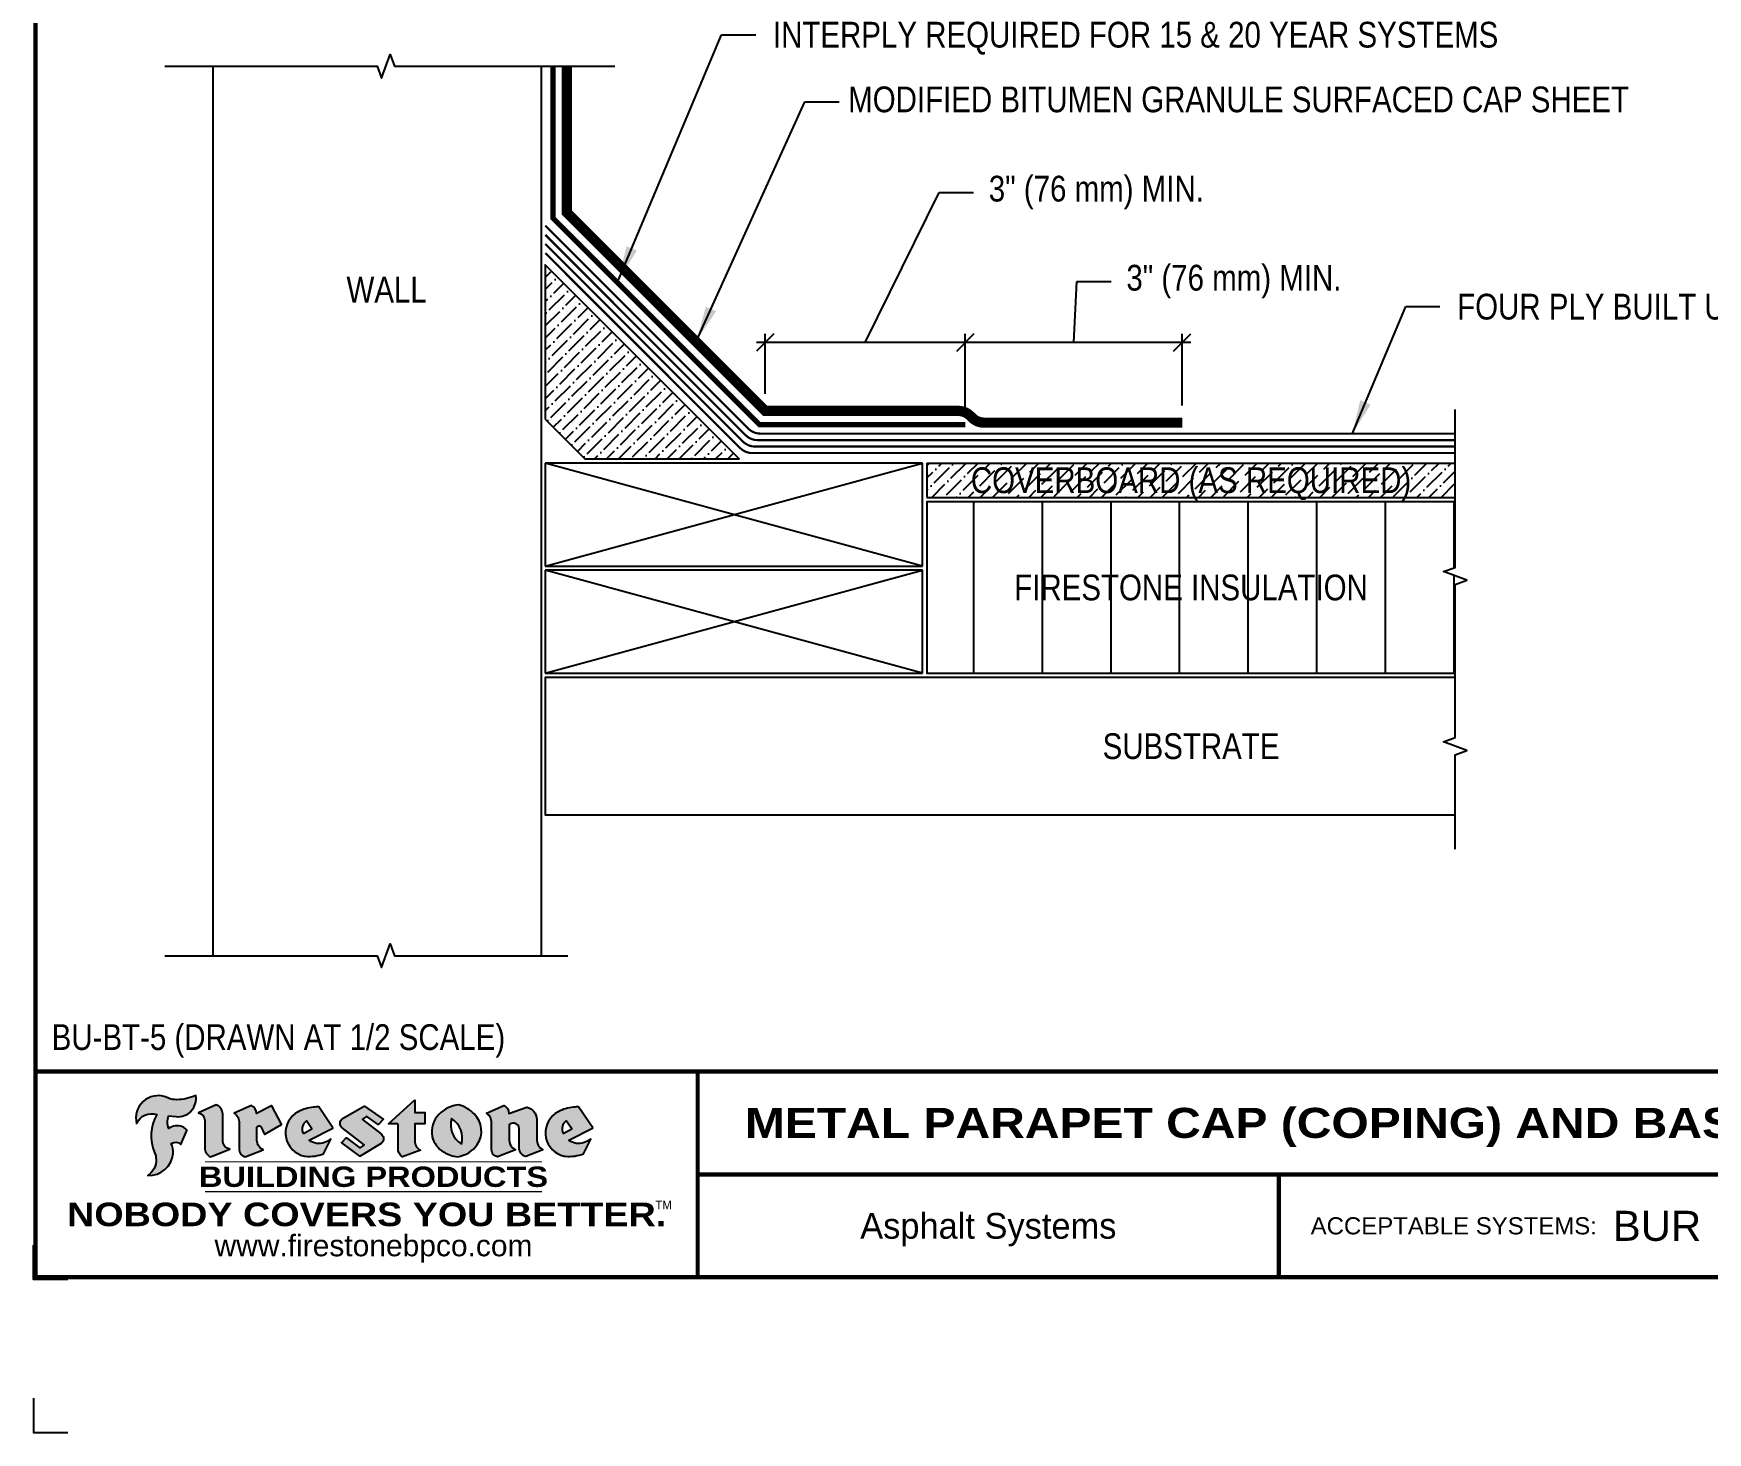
# Model space of a CAD drawing. Header units: inches. Extents: x -763.7 to -743.6, y -96.2 to -79.4.
# Drawn here: x -763.65 to -751.45, y -96.21 to -86.02 of the extents above; entities that cross this region are included whole.
import ezdxf
from ezdxf.enums import TextEntityAlignment as Align

# ---------------------------------------------------------------- set-up
doc = ezdxf.new("R2010")
doc.units = ezdxf.units.IN
doc.header["$MEASUREMENT"] = 0
doc.layers.get('0').update_dxf_attribs({"linetype": 'CONTINUOUS'})
doc.layers.get('DEFPOINTS').update_dxf_attribs({"linetype": 'CONTINUOUS'})
for name, color, linetype in [('FSBP-ANNO-LABEL', 7, 'CONTINUOUS'), ('FSBP-COVERBOARD_CANT', 46, 'CONTINUOUS'), ('FSBP-INSULATION', 7, 'CONTINUOUS'), ('FSBP-MEMBRANE', 7, 'CONTINUOUS'), ('FSBP-SUBSTRATE-GENERIC', 9, 'CONTINUOUS'), ('FSBP-TTLB', 7, 'CONTINUOUS'), ('FSBP-TTLB-BORDER', 7, 'CONTINUOUS'), ('FSBP-TTLB-TEXT', 7, 'CONTINUOUS'), ('FSBP-WALL-CURB', 9, 'CONTINUOUS'), ('FSBP-WOOD', 7, 'CONTINUOUS')]:
    doc.layers.add(name, color=color, linetype=linetype)
doc.styles.add('ARIAL', font='arial.ttf')
doc.styles.add('ARIAL_BOLD', font='')
doc.styles.add('ARIAL_NAR', font='ARIALN.TTF')
doc.styles.add('BANKGOTHIC', font='bgothm.ttf')
doc.styles.get('ARIAL_BOLD').set_extended_font_data('Arial Black')
doc.dimstyles.new('FSBP-DIM', dxfattribs={"dimtxt": 0.1875, "dimasz": 0.125, "dimexe": 0.0625, "dimexo": 0.125, "dimgap": 0.125, "dimtad": 0, "dimdec": 0, "dimzin": 1, "dimdsep": 46, "dimlunit": 4, "dimtxsty": 'ARIAL_NAR', "dimblk": 'OBLIQUE', "dimcen": 0.09375, "dimdle": 0.0625, "dimclrd": 256, "dimclre": 256, "dimclrt": 256, "dimadec": 0, "dimazin": 0, "dimtfac": 1, "dimtdec": 0, "dimtmove": 1, "dimatfit": 3, "dimfxl": 0, "dimtolj": 1, "dimtzin": 0, "dimlwd": -1, "dimlwe": -1, "dimarcsym": 0})
doc.dimstyles.new('FSBP-LEADER', dxfattribs={"dimtxt": 0.1875, "dimasz": 0.25, "dimexe": 0.0625, "dimexo": 0.125, "dimgap": 0.125, "dimtad": 0, "dimtih": 1, "dimtoh": 1, "dimdec": 4, "dimzin": 0, "dimdsep": 46, "dimlunit": 4, "dimtxsty": 'ARIAL_NAR', "dimcen": 0.09375, "dimclrd": 256, "dimclre": 256, "dimclrt": 256, "dimadec": 0, "dimazin": 0, "dimtfac": 1, "dimtdec": 4, "dimtofl": 0, "dimtmove": 0, "dimatfit": 3, "dimfxl": 0, "dimtolj": 1, "dimtzin": 0, "dimlwd": -1, "dimlwe": -1, "dimarcsym": 0})
pattern_1 = [(45, (-814.5178603907489, 8.665439641493123), (0.03314563036811942, 0.1215339780164378), [0.15625, -0.03125, 0, -0.03125])]

# ---------------------------------------------------------------- blocks, each defined once
blk = doc.blocks.new('_OBLIQUE')
at = {"color": 0, "linetype": 'ByBlock'}
blk.add_line((-0.5, -0.5), (0.5, 0.5), dxfattribs=at)
blk = doc.blocks.new('*D13')
at = {"layer": 'DEFPOINTS', "color": 0, "transparency": 16777216}
for p in [(-758.3195897395519, -88.2697339481714), (-758.3195897395519, -88.76769110353827), (-756.8612699792658, -88.86831610353825)]:
    blk.add_point(p, dxfattribs=at)
at = {"layer": 'FSBP-ANNO-LABEL', "transparency": 16777216}
for p, q in [((-757.5904298594089, -88.2697339481714), (-757.0517914060741, -87.1764610195655)), ((-757.0517914060741, -87.1764610195655), (-756.8017914060741, -87.1764610195655)), ((-758.3195897395519, -88.64269110353827), (-758.3195897395519, -88.2072339481714)), ((-756.8612699792658, -88.74331610353825), (-756.8612699792658, -88.2072339481714)), ((-756.7987699792658, -88.2697339481714), (-758.3820897395519, -88.2697339481714))]:
    blk.add_line(p, q, dxfattribs=at)
at = {"layer": 'FSBP-ANNO-LABEL', "transparency": 16777216, "xscale": 0.125, "yscale": 0.125, "zscale": 0.125, "rotation": 180}
blk.add_blockref('_OBLIQUE', (-758.3195897395519, -88.2697339481714), dxfattribs=at)
at = {"layer": 'FSBP-ANNO-LABEL', "transparency": 16777216, "xscale": 0.125, "yscale": 0.125, "zscale": 0.125}
blk.add_blockref('_OBLIQUE', (-756.8612699792658, -88.2697339481714), dxfattribs=at)
at = {"layer": 'FSBP-ANNO-LABEL', "transparency": 16777216, "insert": (-755.9062636093483, -87.1764610195655), "char_height": 0.1875, "attachment_point": 5, "style": 'ARIAL_NAR'}
blk.add_mtext('\\A1;3" (76 mm) MIN.', dxfattribs=at)
blk = doc.blocks.new('*D12')
at = {"layer": 'DEFPOINTS', "color": 0, "transparency": 16777216}
for p in [(-756.8612699792658, -88.26973394817139), (-756.8612699792658, -88.86831610353825), (-755.280571386137, -88.8533161035382)]:
    blk.add_point(p, dxfattribs=at)
at = {"layer": 'FSBP-ANNO-LABEL', "transparency": 16777216}
for p, q in [((-756.0709206827014, -88.26973394817139), (-756.0489650953969, -87.8254214597091)), ((-756.0489650953969, -87.8254214597091), (-755.7989650953969, -87.8254214597091)), ((-756.8612699792658, -88.74331610353825), (-756.8612699792658, -88.20723394817139)), ((-755.280571386137, -88.7283161035382), (-755.280571386137, -88.20723394817139)), ((-755.218071386137, -88.26973394817139), (-756.9237699792658, -88.26973394817139))]:
    blk.add_line(p, q, dxfattribs=at)
at = {"layer": 'FSBP-ANNO-LABEL', "transparency": 16777216, "xscale": 0.125, "yscale": 0.125, "zscale": 0.125, "rotation": 180}
blk.add_blockref('_OBLIQUE', (-756.8612699792658, -88.26973394817139), dxfattribs=at)
at = {"layer": 'FSBP-ANNO-LABEL', "transparency": 16777216, "xscale": 0.125, "yscale": 0.125, "zscale": 0.125}
blk.add_blockref('_OBLIQUE', (-755.280571386137, -88.26973394817139), dxfattribs=at)
at = {"layer": 'FSBP-ANNO-LABEL', "transparency": 16777216, "insert": (-754.9034372986711, -87.8254214597091), "char_height": 0.1875, "attachment_point": 5, "style": 'ARIAL_NAR'}
blk.add_mtext('\\A1;3" (76 mm) MIN.', dxfattribs=at)
blk = doc.blocks.new('TTLB-ASPHALT_1')
at = {"layer": 'FSBP-TTLB-TEXT'}
h = blk.add_hatch(color=1, dxfattribs=at)
edge = h.paths.add_edge_path()
edge.add_arc((1.037309769669577, -0.1982514792917272), 0.1319107607348553, 264.0410451462098, 370.3106169565175)
edge.add_arc((1.027551646585692, 0.1214293576525733), 0.3273056962876235, 270.05058356628535, 295.23459397187514, ccw=False)
edge.add_arc((1.022801957313334, -0.06680179986895496), 0.1391656561713503, 249.3281275763668, 272.0749124149863, ccw=False)
edge.add_line((0.9736743133014443, -0.1970076156048179), (0.9474927838574558, -0.1852745150568325))
edge.add_arc((0.8939498971398336, -0.3394262635682139), 0.1631857907024099, 70.84590087378872, 194.3325259843273)
edge.add_arc((0.8444260109029358, -0.4259936440910792), 0.1179914261095279, 70.96950098067128, 156.9641407594482, ccw=False)
edge.add_arc((1.153141409296893, -0.4684497516079489), 0.3110405457095052, 150.323113748316, 203.2084295854517)
edge.add_arc((0.7562495500623072, -0.6412608153899839), 0.1218587156617311, 0.8849157075190988, 24.346689398949877, ccw=False)
edge.add_arc((0.749378166569727, -0.6475258110744306), 0.1289731377238325, -58.36655102076742, 3.6216782311386737, ccw=False)
edge.add_arc((0.825669902954445, -0.5792158350996175), 0.1783301886510355, 267.2205474105585, 354.1381621173521)
edge.add_arc((0.7903121048625223, -0.6011409294291781), 0.2127878929608591, 0.9996158580669169, 21.00503380861242)
edge.add_arc((1.018807122639402, -0.5666691048185157), 0.0513639566841585, 40.821177131732725, 125.52727787225791, ccw=False)
edge.add_line((1.057676976260041, -0.5330924682126437), (1.102776947655911, -0.4308018311949837))
edge.add_arc((1.040858222524662, -0.4699705673995993), 0.07326744446031509, 32.31675181867256, 66.31481236598174)
edge.add_arc((1.03226251882532, -0.5063316993097686), 0.1102246948011782, 69.8179132332389, 125.254734720681)
edge.add_arc((1.127708877207283, -0.3689593535312383), 0.1659710644737306, 164.1569669952081, 196.5811013160487, ccw=False)
edge.add_line((0.9680425188342383, -0.3236487780942383), (1.023615334387159, -0.3294494641845773))
h = blk.add_hatch(color=1, dxfattribs=at)
edge = h.paths.add_edge_path()
edge.add_line((2.763460561272041, -0.2072496393923444), (2.763460561272041, -0.2969520779963801))
edge.add_arc((2.765767478062685, -0.2969520779963943), 0.00230691679065842, 179.9999999996471, 269.9999999996471)
edge.add_line((2.765767478062685, -0.2992589947870528), (2.835417693520355, -0.2992589947870528))
edge.add_arc((2.835417693520355, -0.3015659115777538), 0.002306916790701052, 0, 90, ccw=False)
edge.add_line((2.837724610311056, -0.3015659115777538), (2.837724610311056, -0.3790761307453892))
edge.add_arc((2.835417693520355, -0.3790761307453749), 0.002306916790686842, 269.99999999964706, 359.99999999964706, ccw=False)
edge.add_line((2.835417693520355, -0.3813830475360618), (2.765767478062685, -0.3813830475360618))
edge.add_arc((2.765767478062685, -0.3836899643267202), 0.00230691679065842, 90.00000000035294, 180.0000000003529)
edge.add_line((2.763460561272041, -0.3836899643267344), (2.763460561272041, -0.5033995910642801))
edge.add_arc((2.836735953378934, -0.5071368822038522), 0.07337063740681407, 177.0802527808789, 245.3249543133826)
edge.add_line((2.806105814540615, -0.5738080530967267), (2.674529557384915, -0.6226036013049594))
edge.add_arc((2.708610405062075, -0.5642984087917995), 0.0675351734460605, 177.0345319916277, 239.69264280249, ccw=False)
edge.add_line((2.641165668230087, -0.560804539009709), (2.641165668230087, -0.3836899643267344))
edge.add_arc((2.638858751439443, -0.3836899643267202), 0.00230691679065842, 359.9999999996471, 449.999999999647)
edge.add_line((2.638858751439443, -0.3813830475360618), (2.572857950769389, -0.3813830475360618))
edge.add_line((2.572857950769389, -0.3813830475360618), (2.763460561272041, -0.2072496393923444))
h = blk.add_hatch(color=1, dxfattribs=at)
edge = h.paths.add_edge_path(flags=16)
edge.add_arc((2.940363509127394, -0.4847985213681483), 0.1684614578629417, 344.5558804047865, 417.0140046669545)
edge.add_arc((3.194458079644619, -0.3883534532477739), 0.1684614578629416, 164.5558804047865, 237.0140046669546)
edge = h.paths.add_edge_path()
edge.add_arc((3.069375116502187, -0.4399344555144893), 0.1828726885096673, 136.0914512150047, 191.213418978326)
edge.add_arc((3.064939550433394, -0.4318234379590393), 0.18031488047485, 194.0167254156723, 240.666373083186)
edge.add_arc((3.098047041778983, -0.3845058757092517), 0.2378525180183701, 239.2975390661776, 264.2889872773176)
edge.add_arc((3.048844782126224, -0.419023238379296), 0.203760689247156, 277.1986764832035, 326.503572961274)
edge.add_arc((3.077739326803538, -0.434104661646515), 0.1713748657917091, 325.3768876809903, 406.3828327799087)
edge.add_arc((3.011839488065931, -0.4896144380417837), 0.257194564585, 44.2846255351977, 73.82901434867308)
edge.add_arc((3.117152499586979, -0.4983433120546721), 0.2579560664039132, 97.50292863483669, 134.1039137579027)
h = blk.add_hatch(color=1, dxfattribs=at)
edge = h.paths.add_edge_path()
edge.add_line((1.275239419159561, -0.6223407783464694), (1.415345367376062, -0.5660418822574371))
edge.add_arc((1.421019305783972, -0.5090099247487814), 0.05731350411836947, 181.9717871001989, 264.31851000495806, ccw=False)
edge.add_line((1.363739737527226, -0.5109819325197265), (1.363412352251203, -0.3102363679013962))
edge.add_arc((1.294263659668758, -0.3103491388304036), 0.06914878453844908, 0.0934405599591014, 72.42834396969012)
edge.add_line((1.315139561173908, -0.2444268274366692), (1.186839444240604, -0.3024209471341379))
edge.add_arc((1.175246268095293, -0.3585110609420923), 0.05727567197445628, -0.017399788185912257, 78.322067691347, ccw=False)
edge.add_line((1.232521937428658, -0.3585284546236807), (1.232574268422297, -0.555126496687123))
edge.add_arc((1.305699496415485, -0.5558575689677241), 0.07312888236350451, 179.4272023230205, 245.3845503102953)
h = blk.add_hatch(color=1, dxfattribs=at)
edge = h.paths.add_edge_path()
edge.add_line((1.792026821926584, -0.3839679064720229), (1.722158956877934, -0.2518542302253621))
edge.add_arc((1.720119655279632, -0.2529327078887889), 0.002306916790721916, 27.87197133405528, 117.3766794470726)
edge.add_line((1.719058846382097, -0.250884159729182), (1.610638460368705, -0.3070279753467702))
edge.add_arc((1.547088841662969, -0.306102665849437), 0.06355635479880158, 359.165808011073, 425.8793658831422)
edge.add_line((1.573061729235633, -0.2480956029480268), (1.446879247402876, -0.3051325108639702))
edge.add_arc((1.407812067100195, -0.3703571330466247), 0.07602957263902092, -3.441403975725109, 59.07992244284969, ccw=False)
edge.add_line((1.483704536400296, -0.3749210150788969), (1.483704536400296, -0.5723838140635706))
edge.add_arc((1.540537465180449, -0.5682544061150878), 0.05698275005415228, 184.1557352478595, 255.3066498366543)
edge.add_line((1.526084036778343, -0.6233736605654059), (1.657291340682093, -0.570650514527486))
edge.add_arc((1.688298576827208, -0.502139038842401), 0.07520153584805701, 207.5160880841914, 245.649226723163, ccw=False)
edge.add_arc((1.721050197024908, -0.491448816845633), 0.1093332836229113, 179.4823365255141, 204.5537900001094, ccw=False)
edge.add_line((1.611721375809452, -0.4904610114968335), (1.611721375809452, -0.4126404716788983))
edge.add_arc((1.628589765097189, -0.4141592990360436), 0.01693662875851165, 28.356188110622497, 174.8549701683584, ccw=False)
edge.add_arc((1.627340435522399, -0.4197189881350454), 0.02111886817708033, 22.216893572439517, 40.10213956426492, ccw=False)
edge.add_line((1.646891420738257, -0.4117336534413738), (1.666638796144639, -0.4549750258192233))
edge.add_arc((1.668737246926753, -0.4540167099035415), 0.002306916790685597, 204.5451281842828, 299.6323508190067)
edge.add_line((1.669877862091766, -0.4560219186518992), (1.791128135493295, -0.3870515928837648))
edge.add_line((1.791128135493295, -0.3870515928837648), (1.792026821926584, -0.3839679064720229))
h = blk.add_hatch(color=1, dxfattribs=at)
h.paths.add_polyline_path([(2.063388732080512, -0.2583237030618903, 0.02524281661523788), (2.025024361750752, -0.2610532129309178, 0.1213611957758757), (1.901773912052249, -0.3008158885520373, 0.6151668103976068), (1.93274136141747, -0.6099060679591872, 0.05306812109568645), (1.967936229862175, -0.617865745600497, 0.1150932231766138), (2.099126721549737, -0.5994933789882708), (2.151195569562105, -0.4944891916583316, -0.08755405562188731), (2.104230609512001, -0.5187113292177372, -0.265591761123442), (1.992692314386659, -0.5010701623316862), (2.165347897647223, -0.4141184325909109, 0.4518949533370738), (2.166222728871162, -0.4107679608846269)])
h.paths.add_polyline_path([(2.014217313945437, -0.4188965037300676), (1.951113654018855, -0.4515330109460507, -0.3720533890450154), (1.973177450672722, -0.3607130665457561)], flags=16)
h = blk.add_hatch(color=1, dxfattribs=at)
edge = h.paths.add_edge_path()
edge.add_arc((2.260407392426799, -0.3775796671688738), 0.0415245022322573, 123.20805433950699, 232.2027298779723, ccw=False)
edge.add_line((2.237665217914071, -0.3428366421988329), (2.393535971665983, -0.2540943745380986))
edge.add_arc((2.394677353533154, -0.2560991469722467), 0.00230691679074142, 55.64644466176969, 119.65426054492929, ccw=False)
edge.add_line((2.395979141996861, -0.2541946229174954), (2.531809646140459, -0.3470380726374032))
edge.add_arc((2.530468902927936, -0.3489153772789848), 0.00230691679070047, -42.73110123842042, 54.46613537395791, ccw=False)
edge.add_line((2.532163440279987, -0.3504807552658491), (2.498457913851155, -0.3869673252714421))
edge.add_arc((2.496763376499132, -0.385401947284592), 0.002306916790673087, 233.75270768949161, 317.26889876139137, ccw=False)
edge.add_line((2.495399362263356, -0.38726241234572), (2.413849913492982, -0.3274738082119626))
edge.add_arc((2.412485899257177, -0.3293342732731332), 0.002306916790719977, 53.75270768979654, 124.4135619297866)
edge.add_line((2.41118211687575, -0.3274311136421062), (2.382933981293377, -0.346782838468144))
edge.add_arc((2.384237763674776, -0.3486859980991568), 0.002306916790694806, 124.4135619293765, 231.8459020253658)
edge.add_line((2.382812599816248, -0.3505000469010184), (2.519899969301207, -0.4581994452042721))
edge.add_arc((2.494247019847677, -0.4908523236374407), 0.0415245022322573, -55.21225898295228, 51.84590202520451, ccw=False)
edge.add_line((2.517938320565804, -0.5249552055672808), (2.364434947484597, -0.6179520922513717))
edge.add_arc((2.363239601923482, -0.6159790200102009), 0.002306916790727131, 233.2955624372974, 301.2087215702374, ccw=False)
edge.add_line((2.361860787187538, -0.6178285429225383), (2.231266621301074, -0.5204709167214361))
edge.add_arc((2.232647938930654, -0.518623262347532), 0.002306916790697738, 135.5134179846412, 233.2179869199849, ccw=False)
edge.add_line((2.231002150870836, -0.5170067083764565), (2.262839375599356, -0.4845937328397696))
edge.add_arc((2.264485163659231, -0.4862102868108593), 0.002306916790748635, 53.03528399994502, 135.5134179853723, ccw=False)
edge.add_line((2.265872365996302, -0.4843670465239001), (2.361834678328762, -0.5565872257804898))
edge.add_arc((2.363221880665748, -0.55474398549363), 0.00230691679062697, 233.0352840000717, 302.2362632414427)
edge.add_line((2.36445241715569, -0.5566953042850713), (2.39428499383348, -0.5378823484768844))
edge.add_arc((2.393054457343538, -0.5359310296853721), 0.002306916790685158, 302.2362632406162, 412.202729876843)
edge.add_line((2.394468296066179, -0.5341081404551886), (2.234958295420142, -0.4103916733127022))
h = blk.add_hatch(color=1, dxfattribs=at)
edge = h.paths.add_edge_path()
edge.add_line((3.322690228557462, -0.5721896537377091), (3.322690228557462, -0.3749210150788969))
edge.add_arc((3.24679775925739, -0.3703571330465678), 0.076029572638996, 356.5585960242387, 419.0799224428129)
edge.add_line((3.285864939560099, -0.3051325108639702), (3.412047421392799, -0.2480956029480268))
edge.add_arc((3.386074533820164, -0.3061026658494939), 0.06355635479883807, 0.3962622833877276, 65.87936588318718, ccw=False)
edge.add_line((3.449629368605429, -0.3056631084210863), (3.580526418688805, -0.2593848434574539))
edge.add_arc((3.555744121700968, -0.3530904070730259), 0.09692726601172152, 2.366977007666776, 75.18615851992018, ccw=False)
edge.add_line((3.652588689330287, -0.3490873311063041), (3.652588689330287, -0.4883770011386872))
edge.add_arc((3.761877549389567, -0.4914934052703757), 0.1093332836229049, 178.3666365323574, 204.5537900000422)
edge.add_arc((3.729125929191724, -0.502183627267101), 0.07520153584796149, 207.5160880841713, 245.2240541443095)
edge.add_line((3.697611150971852, -0.5704631245385627), (3.572585913552643, -0.6207021253773775))
edge.add_arc((3.595347186007587, -0.5526356419907756), 0.0717713151919874, 180.3328587115751, 251.51018566665869, ccw=False)
edge.add_line((3.523577081955409, -0.5530525936986663), (3.523577081955409, -0.4153032515383615))
edge.add_arc((3.486319529276869, -0.4148773504126382), 0.03725998689428563, 359.3450650296066, 449.0500281941025)
edge.add_arc((3.482769874121715, -0.4419622099033518), 0.06447454900600776, 86.29402372314017, 119.8211331593848)
edge.add_line((3.450707067966732, -0.3860252459975726), (3.450707067966732, -0.4904610114968335))
edge.add_arc((3.560035889182245, -0.4914488168456472), 0.1093332836229753, 179.4823365255069, 204.5537900001023)
edge.add_arc((3.527284268984403, -0.5021390388425004), 0.07520153584796385, 207.5160880841699, 245.6492267231416)
edge.add_line((3.496277032839316, -0.570650514527486), (3.365069728935509, -0.6233736605654059))
edge.add_arc((3.379502486061938, -0.5682868177318028), 0.05694615642555721, 183.9298782390169, 255.318496325343, ccw=False)
h = blk.add_hatch(color=1, dxfattribs=at)
h.paths.add_polyline_path([(3.957695472291277, -0.2583237030618903, 0.02524281661523822), (3.919331101961575, -0.2610532129309178, 0.1085638477195505), (3.807890832595604, -0.2939221658134414, 0.6425897848490651), (3.827048101628293, -0.6099060679591872, 0.05306812109569052), (3.862242970072884, -0.617865745600497, 0.1150932231766133), (3.993433461760503, -0.5994933789882708), (4.045502309772871, -0.4944891916583316, -0.08755405562189084), (3.998537349722767, -0.5187113292177372, -0.2655917611234366), (3.886999054597368, -0.5010701623316862), (4.059654637857989, -0.4141184325909109, 0.4518949533370731), (4.060529469081928, -0.4107679608846269)])
h.paths.add_polyline_path([(3.90852405415626, -0.4188965037300676), (3.845420394229677, -0.4515330109460507, -0.3720533890450147), (3.867484190883488, -0.3607130665457561)], flags=16)
at = {"layer": 'DEFPOINTS', "color": 1}
blk.add_lwpolyline([(0.234375, -1.515625), (-0.015625, -1.515625), (-0.015625, -1.265625)], dxfattribs=at)
at = {"layer": 'DEFPOINTS', "linetype": 'Continuous', "ltscale": 1.75}
blk.add_lwpolyline([(-0.015625, -2.380833333333342), (-0.015625, -2.630833333333342), (0.234375, -2.630833333333342)], dxfattribs=at)
at = {"layer": 'FSBP-TTLB', "const_width": 0.03125}
for points in [[(0, 0), (0, -1.5), (20, -1.5), (20, 0), (0, 0)], [(4.825208527206769, 0), (4.825208527206769, -0.75)], [(4.825208527206769, -0.75), (14.84028770518938, -0.75)], [(4.825208527206769, -0.75), (4.825208527206769, -1.5)]]:
    blk.add_lwpolyline(points, dxfattribs=at)
at = {"layer": 'FSBP-TTLB-BORDER', "const_width": 0.03125}
blk.add_lwpolyline([(20, 0), (20, 13), (0, 13), (0, 0)], dxfattribs=at)
at = {"layer": 'FSBP-TTLB-TEXT', "color": 1}
blk.add_line((0.7358432058323388, -0.379822754145593), (0.7358432058323388, -0.379822754145593), dxfattribs=at)
for points in [[(1.023615323725323, -0.3294494630716969, 0.5000510906601082), (1.167090420776901, -0.1746414942047778, -0.1103304102359608), (1.027840608309816, -0.2058762110801382, -0.09957876667165425), (0.9736743133014443, -0.1970076156048179), (0.9474927838574558, -0.1852745150568325, 0.5978159689075124), (0.7358432058323388, -0.379822754145593, -0.3938834584182213), (0.8828996422548698, -0.3144510229727047, 0.2349406564350952), (0.86727108227484, -0.5910237178633082, -0.1027304183841549), (0.8780937320133262, -0.6393788197974146, -0.2772692352614086), (0.8170223912655956, -0.7573362346216896, 0.3985429150902959), (1.003067614090241, -0.5974286950643517, 0.0875124847930418), (0.9889600163401155, -0.5248671157293501, -0.3874031597924062), (1.057676976260041, -0.5330924682126437), (1.102776947655911, -0.4308018311949837, 0.1494423498871741), (1.07029056398062, -0.4028746979725923, 0.2467195073738216), (0.9686394281704906, -0.4163228904100862, -0.1424285161541127), (0.9680425188342383, -0.3236487780942383), (1.023615334387159, -0.3294494641845773)], [(2.763460561272041, -0.2072496393923444), (2.763460561272041, -0.2969520779963801, 0.4142135623730958), (2.765767478062685, -0.2992589947870528), (2.835417693520355, -0.2992589947870528, -0.414213562373095), (2.837724610311056, -0.3015659115777538), (2.837724610311056, -0.3790761307453892, -0.4142135623730938), (2.835417693520355, -0.3813830475360618), (2.765767478062685, -0.3813830475360618, 0.4142135623730958), (2.763460561272041, -0.3836899643267344), (2.763460561272041, -0.5033995910642801, 0.3068985753588853), (2.806105814540615, -0.5738080530967267), (2.674529557384915, -0.6226036013049594, -0.2804194150632976), (2.641165668230087, -0.560804539009709), (2.641165668230087, -0.3836899643267344, 0.414213562373095), (2.638858751439443, -0.3813830475360618), (2.572857950769389, -0.3813830475360618), (2.763460561272041, -0.2072496393923444)], [(2.166222728871162, -0.4107679608846269), (2.063388732080512, -0.2583237030618903, 0.02524281661523788), (2.025024361750752, -0.2610532129309178, 0.1085638477195265), (1.913584092384895, -0.2939221658134414, 0.6425897848491228), (1.93274136141747, -0.6099060679591872, 0.05306812109568648), (1.967936229862175, -0.617865745600497, 0.1150932231766137), (2.099126721549737, -0.5994933789882708), (2.151195569562105, -0.4944891916583316, -0.0875540556218873), (2.104230609512001, -0.5187113292177372, -0.2655917611234418), (1.992692314386659, -0.5010701623316862), (2.165347897647223, -0.4141184325909109)], [(4.060529469081928, -0.4107679608846269), (3.957695472291277, -0.2583237030618903, 0.02524281661523788), (3.919331101961575, -0.2610532129309178, 0.1085638477195265), (3.807890832595604, -0.2939221658134414, 0.6425897848491228), (3.827048101628293, -0.6099060679591872, 0.05306812109568648), (3.862242970072884, -0.617865745600497, 0.1150932231766137), (3.993433461760503, -0.5994933789882708), (4.045502309772871, -0.4944891916583316, -0.0875540556218873), (3.998537349722767, -0.5187113292177372, -0.2655917611234418), (3.886999054597368, -0.5010701623316862), (4.059654637857989, -0.4141184325909109)], [(4.059654637857989, -0.4141184325909109, 0.4518949533370731), (4.060529469081928, -0.4107679608846269, 0.4518949533370731)]]:
    blk.add_lwpolyline(points, format="xyb", dxfattribs=at)
for points in [[(2.937624918725987, -0.3131105398334029, 0.2452625673097023), (2.889993533867141, -0.4754966266250307, 0.2064059665179019), (2.976604338974084, -0.5890186876871866, 0.1094800500670344), (3.074378098474654, -0.6211778035979165, 0.2185147641853038), (3.218764944843201, -0.5314757029352819, 0.3689489483072479), (3.195959963110113, -0.3100352223135445, 0.1296305888694145), (3.0834694040758, -0.242595816912754, 0.1610736375384317)], [(1.275239419159561, -0.6223407783464694), (1.415345367376062, -0.5660418822574371, -0.3756100036733062), (1.363739737527226, -0.5109819325197265), (1.363412352251203, -0.3102363679013962, 0.3265360292958048), (1.315139561173908, -0.2444268274366692), (1.186839444240604, -0.3024209471341379, -0.3557863980845349), (1.232521937428658, -0.3585284546236807), (1.232574268422297, -0.555126496687123, 0.2960110723418457)], [(1.792026821926584, -0.3839679064720229), (1.722158956877934, -0.2518542302253621, 0.4116839150163434), (1.719058846382097, -0.250884159729182), (1.610638460368705, -0.3070279753467702, 0.2996033003794034), (1.573061729235633, -0.2480956029480268), (1.446879247402876, -0.3051325108639702, -0.2797757560995365), (1.483704536400296, -0.3749210150788969), (1.483704536400296, -0.5723838140635706, 0.320828638474519), (1.526084036778343, -0.6233736605654059), (1.657291340682093, -0.570650514527486, -0.1679398621276611), (1.621603752698661, -0.5368819723450571, -0.1098333365370753), (1.611721375809452, -0.4904610114968335), (1.611721375809452, -0.4126404716788983, -0.743334502655012), (1.64349420176768, -0.4061152228778298, -0.07819791644735608), (1.646891420738257, -0.4117336534413738), (1.666638796144639, -0.4549750258192233, 0.4404648714563479), (1.669877862091766, -0.4560219186518992), (1.791128135493295, -0.3870515928837648)], [(1.951113654018855, -0.4515330109460507), (2.014217313945437, -0.4188965037300676), (1.973177450672722, -0.3607130665457561, 0.3720533890450154)], [(2.234958295420142, -0.4103916733127022, -0.5150044486718882), (2.237665217914071, -0.3428366421988329), (2.393535971665983, -0.2540943745380986, -0.2867822934100265), (2.395979141996861, -0.2541946229174954), (2.531809646140459, -0.3470380726374032, -0.4515027974650387), (2.532163440279987, -0.3504807552658491), (2.498457913851155, -0.3869673252714421, -0.3814439164929681), (2.495399362263356, -0.38726241234572), (2.413849913492982, -0.3274738082119626, 0.3184718635035665), (2.41118211687575, -0.3274311136421062), (2.382933981293377, -0.346782838468144, 0.5064094529656681), (2.382812599816248, -0.3505000469010184), (2.519899969301207, -0.4581994452042721, -0.5043597839115849), (2.517938320565804, -0.5249552055672808), (2.364434947484597, -0.6179520922513717, -0.3053163970316367), (2.361860787187538, -0.6178285429225383), (2.231266621301074, -0.5204709167214361, -0.4541703869768119), (2.231002150870836, -0.5170067083764565), (2.262839375599356, -0.4845937328397696, -0.3762644290664977), (2.265872365996302, -0.4843670465239001), (2.361834678328762, -0.5565872257804898, 0.3114700032088108), (2.36445241715569, -0.5566953042850713), (2.39428499383348, -0.5378823484768844, 0.520381097387146), (2.394468296066179, -0.5341081404551886)], [(3.10274193015772, -0.5296595419651595, 0.3271311138286319), (3.032079658614293, -0.3434924326507627, 0.3271311138286322)], [(3.322690228557462, -0.5721896537377091), (3.322690228557462, -0.3749210150788969, 0.2797757560995341), (3.285864939560099, -0.3051325108639702), (3.412047421392799, -0.2480956029480268, -0.2937618496109166), (3.449629368605429, -0.3056631084210863), (3.580526418688805, -0.2593848434574539, -0.3288760160581939), (3.652588689330287, -0.3490873311063041), (3.652588689330287, -0.4883770011386872, 0.114762897203527), (3.662431105063263, -0.536926560769686, 0.166032965990522), (3.697611150971852, -0.5704631245385627), (3.572585913552643, -0.6207021253773775, -0.3209557512194564), (3.523577081955409, -0.5530525936986663), (3.523577081955409, -0.4153032515383615, 0.4127061514896111), (3.48693727661589, -0.3776224848030694, 0.1473421876160361), (3.450707067966732, -0.3860252459975726), (3.450707067966732, -0.4904610114968335, 0.1098333365370753), (3.460589444855941, -0.5368819723450855, 0.1679398621276611), (3.496277032839316, -0.570650514527486), (3.365069728935509, -0.6233736605654059, -0.3219729545308964), (3.322690228557462, -0.5721896537377091, 29.1476284739)], [(3.845420394229677, -0.4515330109460507), (3.90852405415626, -0.4188965037300676), (3.867484190883488, -0.3607130665457561, 0.3720533890450154)]]:
    blk.add_lwpolyline(points, format="xyb", close=True, dxfattribs=at)
at = {"layer": 'FSBP-TTLB-TEXT'}
for points, const_width in [([(1.233926579809207, -0.6584455781731435), (3.691229482685259, -0.6584455781731577)], 0.0078125), ([(9.061522829276782, -0.75), (9.061522829276782, -1.5)], 0.03125), ([(1.233926579809207, -0.8761560960495984), (3.691229482685259, -0.8761560960495842)], 0.0078125)]:
    blk.add_lwpolyline(points, dxfattribs=dict(at, const_width=const_width))
at = {"layer": 'FSBP-TTLB-TEXT', "color": 1}
for centre, start, end in [((1.789987520328282, -0.3850463841354355), 299.6323508193319, 27.87197133380463), ((2.164310260790558, -0.412058050385383), 296.7304547840455, 34.00233684987403)]:
    blk.add_arc(centre, 0.00230691679068068, start, end, dxfattribs=at)
at = {"layer": 'FSBP-TTLB-TEXT', "lineweight": 18, "style": 'ARIAL_BOLD'}
blk.add_text('BUILDING PRODUCTS', height=0.1484375, dxfattribs=at).set_placement((2.462578031247233, -0.7673008371113639), align=Align.MIDDLE_CENTER)
at = {"layer": 'FSBP-TTLB-TEXT', "color": 1}
for s, height, style, p in [('NOBODY COVERS YOU BETTER.', 0.171875, 'ARIAL_BOLD', (2.412604263603384, -1.041650450587369)), ('TM', 0.0625, 'BANKGOTHIC', (4.576671173373001, -0.9725745042934193))]:
    blk.add_text(s, height=height, dxfattribs=dict(at, style=style)).set_placement(p, align=Align.MIDDLE_CENTER)
at = {"layer": 'FSBP-TTLB-TEXT'}
for s, height, style, p in [('Asphalt Systems', 0.1875, 'BANKGOTHIC', (6.943365678241776, -1.125)), ('www.firestonebpco.com', 0.15625, 'ARIAL', (2.462578031247233, -1.268657306740124))]:
    blk.add_text(s, height=height, dxfattribs=dict(at, style=style)).set_placement(p, align=Align.MIDDLE_CENTER)
at = {"layer": 'FSBP-TTLB-TEXT', "style": 'ARIAL'}
blk.add_text('ACCEPTABLE SYSTEMS:', height=0.125, dxfattribs=at).set_placement((9.292812815915624, -1.125), align=Align.MIDDLE_LEFT)
at = {"layer": 'FSBP-TTLB-TEXT'}
for tag, height, style, p in [('DETAIL_DESCP_LINE_1', 0.21875, 'ARIAL_BOLD', (9.832748116198076, -0.375)), ('ISSUE_REV_DATE', 0.21875, 'ARIAL', (15.84069633627263, -0.7282559425942452)), ('DETAIL_NUMBER', 0.4375, 'ARIAL', (18.42055248367797, -0.8931630692489421))]:
    blk.add_attdef(tag, text='', height=height, dxfattribs=dict(at, style=style)).set_placement(p, align=Align.MIDDLE_CENTER)
at = {"layer": 'FSBP-TTLB-TEXT', "style": 'ARIAL'}
blk.add_attdef('ACCPT_SYSTEMS', text='', height=0.21875, dxfattribs=at).set_placement((11.49438170418193, -1.125), align=Align.MIDDLE_LEFT)

msp = doc.modelspace()

# ---------------------------------------------------------------- hatches: boundary and pattern name
at = {"layer": 'FSBP-COVERBOARD_CANT'}
h = msp.add_hatch(dxfattribs=at)
h.set_pattern_fill('ANSI36', color=256, scale=0.5, style=0)
h.set_pattern_definition(pattern_1)
h.paths.add_polyline_path([(-759.9224544556267, -87.7022275411651), (-759.9224544556266, -88.8272275411651), (-759.6332408932536, -89.11644110353821), (-758.5082408932536, -89.11644110353821)])
h = msp.add_hatch(dxfattribs=at)
h.set_pattern_fill('ANSI36', color=256, scale=0.5, style=0)
h.set_pattern_definition(pattern_1)
h.paths.add_polyline_path([(-753.2909880528038, -89.14769110353818), (-757.1412044556266, -89.14769110353821), (-757.1412044556266, -89.39769110353822), (-753.2909880528038, -89.39769110353821)])
h.paths.add_polyline_path([(-756.7631311280214, -89.48305305783563), (-753.669061380409, -89.48305305783563), (-753.669061380409, -89.1141282624741), (-756.7631311280214, -89.1141282624741)], flags=9)
at = {"layer": 'FSBP-INSULATION'}
h = msp.add_hatch(dxfattribs=at)
h.set_pattern_fill('LINE', color=256, scale=4, angle=90, style=0)
h.set_pattern_definition([(90, (-815.7994104376605, 7.882980853966188), (-0.5, 3.061515884555943e-17), [])])
h.paths.add_polyline_path([(-753.2909880528038, -90.03264664204207), (-753.2051293834458, -90.00139664204205), (-753.3768467221618, -89.93889664204205), (-753.2909880528038, -89.90764664204208), (-753.2909880528038, -89.42894110353821), (-757.1412044556266, -89.42894110353822), (-757.1412044556267, -90.67894110353826), (-753.2909880528038, -90.67894110353821)])
h.paths.add_polyline_path([(-756.5534406437105, -90.19939429248777), (-753.87875186472, -90.19939429248777), (-753.87875186472, -89.9083600155437), (-756.5534406437105, -89.9083600155437)], flags=24)

# ---------------------------------------------------------------- linework, layer by layer
at = {"layer": 'FSBP-COVERBOARD_CANT'}
for p, q in [((-757.1412044556266, -89.14769110353822), (-757.1412044556266, -89.39769110353822)), ((-757.1412044556266, -89.14769110353822), (-753.2909880528038, -89.14769110353822)), ((-757.1412044556266, -89.39769110353822), (-753.2909880528038, -89.39769110353822))]:
    msp.add_line(p, q, dxfattribs=at)
msp.add_lwpolyline([(-759.9224544556266, -88.8272275411651), (-759.6332408932536, -89.11644110353821), (-758.5082408932536, -89.11644110353821), (-759.9224544556266, -87.7022275411651)], close=True, dxfattribs=at)
at = {"layer": 'FSBP-INSULATION', "linetype": 'Continuous'}
msp.add_lwpolyline([(-753.2909880528038, -90.67894110353821), (-753.2909880528038, -90.03264664204205), (-753.2051293834458, -90.00139664204205), (-753.3768467221618, -89.93889664204205), (-753.2909880528038, -89.90764664204205), (-753.2909880528038, -88.75706610353821)], dxfattribs=at)
at = {"layer": 'FSBP-INSULATION'}
msp.add_lwpolyline([(-753.2909880528038, -89.42894110353821), (-757.1412044556266, -89.42894110353821), (-757.1412044556267, -90.67894110353826), (-753.2909880528038, -90.67894110353821)], dxfattribs=at)
at = {"layer": 'FSBP-MEMBRANE', "const_width": 0.0375}
msp.add_lwpolyline([(-756.8612699792658, -88.86831610353825), (-758.3612699792658, -88.86831610353825), (-759.8665718799664, -87.36301420283746), (-759.8665718799664, -86.25707762454904)], dxfattribs=at)
at = {"layer": 'FSBP-MEMBRANE'}
for points, const_width in [([(-759.7659468799665, -86.25707762454904), (-759.7659468799665, -87.32133396312365), (-758.3195897395519, -88.76769110353827), (-756.9130466745625, -88.76769110353827, -0.198912367379658), (-756.8246583269141, -88.80430275588995), (-756.8122566316179, -88.81670445118631, 0.1989123673794203), (-756.7238682839695, -88.85331610353794), (-755.280571386137, -88.8533161035382)], 0.075), ([(-753.2909880528038, -88.93292547853827), (-758.3547658567979, -88.93292547853827, -0.1989123673796564), (-758.4431542044463, -88.8963138261866), (-759.9224544556266, -87.41701357500605)], 0.015625), ([(-753.2909880528038, -88.9805947493716), (-758.3745111152854, -88.9805947493716, -0.1989123673796557), (-758.4628994629337, -88.94398309701992), (-759.9224544556266, -87.48442810432694)], 0.015625), ([(-753.2909880528038, -89.02728745770494), (-758.393851868341, -89.02728745770494, -0.198912367379657), (-758.4822402159893, -88.99067580535326), (-759.9224544556266, -87.55046156571596)], 0.015625), ([(-753.2909880528038, -89.07495672853827), (-758.4135971268286, -89.07495672853827, -0.1989123673796563), (-758.5019854744769, -89.0383450761866), (-759.9224544556266, -87.61787609503685)], 0.015625)]:
    msp.add_lwpolyline(points, format="xyb", dxfattribs=dict(at, const_width=const_width))
at = {"layer": 'FSBP-SUBSTRATE-GENERIC'}
for points in [[(-753.2909880528038, -90.71019110353832), (-759.9224544556266, -90.71019110353826), (-759.9224544556266, -91.7101911035383), (-753.2909880528038, -91.71019110353825)], [(-753.2909880528038, -91.96019110353825), (-753.2909880528038, -91.27269110353826), (-753.2051293834458, -91.24144110353826), (-753.3768467221616, -91.17894110353826), (-753.2909880528038, -91.14769110353826), (-753.2909880528038, -90.67894110353821)]]:
    msp.add_lwpolyline(points, dxfattribs=at)
at = {"layer": 'FSBP-WALL-CURB', "linetype": 'Continuous', "ltscale": 1.75}
for p, q in [((-762.3442852589936, -86.25707762454905), (-762.3442852589939, -92.73704790313658)), ((-759.9537044556265, -86.25707762454905), (-759.9537044556267, -92.73704790313658))]:
    msp.add_line(p, q, dxfattribs=at)
at = {"layer": 'FSBP-WALL-CURB'}
for points in [[(-762.6941289965752, -86.25707762454904), (-761.1472275902483, -86.25707762454904), (-761.1159775902483, -86.34293629390699), (-761.0534775902483, -86.1712189551911), (-761.0222275902483, -86.25707762454904), (-759.4161031423849, -86.25707762454904)], [(-762.6941289965752, -92.73704790313656), (-761.1472275902483, -92.73704790313656), (-761.1159775902483, -92.8229065724945), (-761.0534775902483, -92.65118923377861), (-761.0222275902483, -92.73704790313656), (-759.7592842505252, -92.73704790313656)]]:
    msp.add_lwpolyline(points, dxfattribs=at)
at = {"layer": 'FSBP-WOOD', "ltscale": 1.75}
for p, q in [((-757.1724544556266, -89.14769110353822), (-759.9224544556266, -89.14769110353822)), ((-759.9224544556266, -89.14769110353822), (-759.9224544556266, -89.89769110353822)), ((-759.9224544556266, -89.89769110353822), (-757.1724544556266, -89.14769110353822)), ((-757.1724544556266, -89.89769110353822), (-759.9224544556266, -89.14769110353822)), ((-757.1724544556266, -89.89769110353822), (-757.1724544556266, -89.14769110353822)), ((-759.9224544556266, -89.89769110353822), (-757.1724544556266, -89.89769110353822)), ((-757.1724544556266, -89.92894110353822), (-759.9224544556266, -89.92894110353828)), ((-759.9224544556266, -90.67894110353828), (-757.1724544556266, -89.92894110353822)), ((-757.1724544556266, -90.67894110353828), (-759.9224544556266, -89.92894110353828)), ((-759.9224544556266, -89.92894110353828), (-759.9224544556266, -90.67894110353828)), ((-757.1724544556266, -90.67894110353828), (-757.1724544556266, -89.92894110353822)), ((-759.9224544556266, -90.67894110353828), (-757.1724544556266, -90.67894110353828))]:
    msp.add_line(p, q, dxfattribs=at)

# ---------------------------------------------------------------- block references
ref = msp.add_blockref('TTLB-ASPHALT_1', (-763.6369736728427, -93.58006991502182))
ref.add_attrib('DETAIL_DESCP_LINE_1', 'METAL PARAPET CAP (COPING) AND BASE FLASHING', dxfattribs={"layer": 'FSBP-TTLB-TEXT', "height": 0.21875, "style": 'ARIAL_BOLD'}).set_placement((-753.8042255566446, -93.95506991502182), align=Align.MIDDLE_CENTER)
ref.add_attrib('ACCPT_SYSTEMS', 'BUR', dxfattribs={"layer": 'FSBP-TTLB-TEXT', "height": 0.21875, "style": 'ARIAL'}).set_placement((-752.1425919686608, -94.70506991502182), align=Align.MIDDLE_LEFT)

# ---------------------------------------------------------------- texts
at = {"layer": 'DEFPOINTS', "style": 'ARIAL_NAR'}
msp.add_text('BU-BT-5 (DRAWN AT 1/2 SCALE)', height=0.1875, dxfattribs=at).set_placement((-763.5198163187682, -93.33006991502182), align=Align.MIDDLE_LEFT)
at = {"layer": 'FSBP-ANNO-LABEL', "style": 'ARIAL_NAR'}
for s, p in [('INTERPLY REQUIRED FOR 15 & 20 YEAR SYSTEMS', (-758.2634127705477, -86.02652448525558)), ('FOUR PLY BUILT UP ROOF', (-753.2766868162647, -88.00793228181082))]:
    msp.add_text(s, height=0.1875, dxfattribs=at).set_placement(p, align=Align.MIDDLE_LEFT)
for s, p in [('WALL', (-761.0787044556266, -87.88410345963493)), ('FIRESTONE INSULATION', (-755.2160962542152, -90.05394110353825)), ('SUBSTRATE', (-755.2160962542152, -91.21019110353822))]:
    msp.add_text(s, height=0.1875, dxfattribs=at).set_placement(p, align=Align.MIDDLE_CENTER)
at = {"layer": 'FSBP-ANNO-LABEL', "insert": (-757.7150219930807, -86.4042791533954), "char_height": 0.1875, "attachment_point": 1, "style": 'ARIAL_NAR'}
msp.add_mtext_dynamic_manual_height_columns('\\pt4.5;MODIFIED BITUMEN GRANULE SURFACED CAP SHEET', width=5.721206415582856, gutter_width=5, heights=[0], dxfattribs=at)
at = {"layer": 'FSBP-COVERBOARD_CANT', "style": 'ARIAL_NAR'}
msp.add_text('COVERBOARD (AS REQUIRED)', height=0.1875, dxfattribs=at).set_placement((-755.2160962542152, -89.27269110353822), align=Align.MIDDLE_CENTER)

# ---------------------------------------------------------------- dimensions: what is measured, and where the dimension line sits
at = {"layer": 'FSBP-ANNO-LABEL'}
for base, p1, p2, picture, middle in [((-758.3195897395519, -88.2697339481714), (-756.8612699792658, -88.86831610353825), (-758.3195897395519, -88.76769110353827), '*D13', (-756.6767914060741, -87.1764610195655)), ((-756.8612699792658, -88.26973394817139), (-755.280571386137, -88.8533161035382), (-756.8612699792658, -88.86831610353825), '*D12', (-755.6739650953969, -87.8254214597091))]:
    dim = msp.add_linear_dim(base=base, p1=p1, p2=p2, angle=180, text='3" (76 mm) MIN.', dimstyle='FSBP-DIM', dxfattribs=at)
    dim.commit()
    dim.dimension.update_dxf_attribs({"geometry": picture, "text_midpoint": middle, "dimtype": 160})

# ---------------------------------------------------------------- leaders
for points in [[(-759.389373637168, -87.81379054780389), (-758.6384127705477, -86.02652448525556), (-758.3884127705477, -86.02652448525556)], [(-758.8183976973635, -88.25218396613602), (-758.0312546169641, -86.5150424085238), (-757.7812546169641, -86.5150424085238)], [(-754.0417882875685, -88.93636297853833), (-753.6516868162647, -88.00793228181082), (-753.4016868162647, -88.00793228181082)]]:
    msp.add_leader(points, dimstyle='FSBP-LEADER', dxfattribs=at)

doc.saveas('drawing.dxf')
